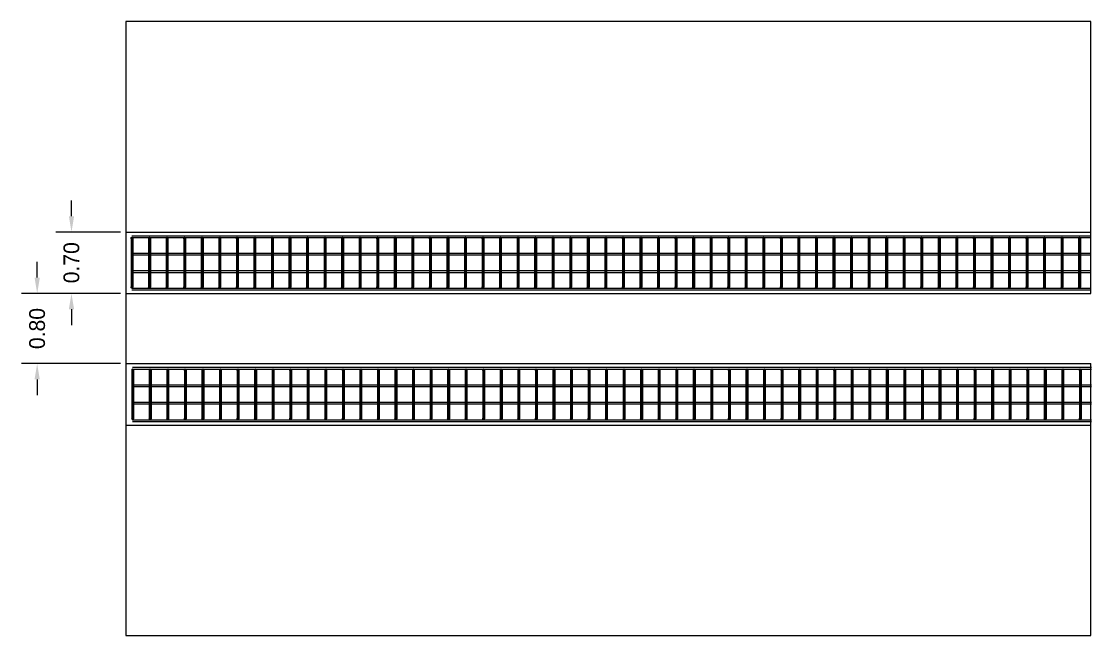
# Model space of a CAD drawing. Extents: x 10599 to 11843, y 9771 to 9967.
# Drawn here: x 11014.29 to 11026.49, y 9959.95 to 9966.95 of the extents above; entities that cross this region are included whole.
import ezdxf

# ---------------------------------------------------------------- set-up
doc = ezdxf.new("R2010")
doc.units = 0
doc.header["$MEASUREMENT"] = 0
doc.layers.add('taller', color=3, linetype='Continuous')
doc.dimstyles.get("Standard").update_dxf_attribs({"dimtxt": 0.18, "dimasz": 0.18, "dimexe": 0.18, "dimexo": 0.0625, "dimgap": 0.09, "dimtad": 0, "dimtih": 1, "dimtoh": 1, "dimdec": 4, "dimzin": 0, "dimdsep": 46, "dimtxsty": 'Standard', "dimcen": 0.09, "dimclrd": 254, "dimclre": 254, "dimadec": 0, "dimazin": 0, "dimtfac": 1, "dimtdec": 4, "dimtofl": 0, "dimtmove": 0, "dimatfit": 3, "dimfxl": 0, "dimtolj": 1, "dimtzin": 0, "dimarcsym": 0})

# ---------------------------------------------------------------- blocks, each defined once
blk = doc.blocks.new('*D20')
at = {"layer": 'taller', "color": 254, "linetype": 'Continuous', "lineweight": 0, "transparency": 16777216}
for p, q in [((11014.468, 9964.027), (11014.468, 9964.207)), ((11015.416, 9963.847), (11014.288, 9963.847)), ((11015.416, 9963.047), (11014.288, 9963.047)), ((11014.468, 9962.867), (11014.468, 9962.687))]:
    blk.add_line(p, q, dxfattribs=at)
for points in [[(11014.438, 9964.027), (11014.498, 9964.027), (11014.468, 9963.847)], [(11014.438, 9962.867), (11014.498, 9962.867), (11014.468, 9963.047)]]:
    blk.add_solid(points, dxfattribs=at)
at = {"layer": 'taller', "color": 0, "linetype": 'Continuous', "lineweight": 0, "transparency": 16777216, "insert": (11014.468, 9963.447), "char_height": 0.18, "attachment_point": 5, "rotation": 90}
blk.add_mtext('\\A1;0.80', dxfattribs=at)
blk = doc.blocks.new('*D23')
at = {"layer": 'taller', "color": 254, "linetype": 'Continuous', "lineweight": 0, "transparency": 16777216}
for p, q in [((11014.859, 9964.727), (11014.859, 9964.907)), ((11015.416, 9964.547), (11014.679, 9964.547)), ((11015.416, 9963.847), (11014.679, 9963.847)), ((11014.859, 9963.667), (11014.859, 9963.487))]:
    blk.add_line(p, q, dxfattribs=at)
for points in [[(11014.829, 9964.727), (11014.889, 9964.727), (11014.859, 9964.547)], [(11014.829, 9963.667), (11014.889, 9963.667), (11014.859, 9963.847)]]:
    blk.add_solid(points, dxfattribs=at)
at = {"layer": 'taller', "color": 0, "linetype": 'Continuous', "lineweight": 0, "transparency": 16777216, "insert": (11014.859, 9964.197), "char_height": 0.18, "attachment_point": 5, "rotation": 90}
blk.add_mtext('\\A1;0.70', dxfattribs=at)

msp = doc.modelspace()

# ---------------------------------------------------------------- linework, layer by layer
at = {"layer": 'taller', "color": 7, "linetype": 'Continuous', "lineweight": 0, "flags": 128}
for points, elevation in [([(11026.478, 9963.847), (11026.478, 9966.947), (11015.478, 9966.947), (11015.478, 9963.847)], -388.188), ([(11026.478, 9963.847), (11026.478, 9966.947), (11015.478, 9966.947), (11015.478, 9963.897)], -389.788), ([(11015.478, 9964.547), (11026.478, 9964.547)], -388.188), ([(11015.478, 9964.547), (11026.478, 9964.547)], -389.788), ([(11015.478, 9963.847), (11026.478, 9963.847)], -388.188), ([(11015.478, 9963.847), (11026.478, 9963.847)], -389.788), ([(11015.478, 9962.997), (11015.478, 9959.947), (11026.478, 9959.947), (11026.478, 9963.047)], -388.188), ([(11015.478, 9962.997), (11015.478, 9959.947), (11026.478, 9959.947), (11026.478, 9963.047)], -389.788), ([(11015.478, 9963.047), (11026.478, 9963.047)], -388.188), ([(11015.478, 9963.047), (11026.478, 9963.047)], -389.788), ([(11015.478, 9962.347), (11026.478, 9962.347)], -388.188), ([(11015.478, 9962.347), (11026.478, 9962.347)], -389.788)]:
    msp.add_lwpolyline(points, dxfattribs=dict(at, elevation=elevation))
at = {"layer": 'taller', "color": 5, "linetype": 'Continuous', "lineweight": 0, "flags": 128}
for points, elevation in [([(11015.548, 9964.505), (11026.478, 9964.505)], -389.688), ([(11015.538, 9964.477), (11015.538, 9963.917)], -389.688), ([(11015.548, 9964.485), (11026.478, 9964.485)], -389.688), ([(11015.548, 9964.477), (11015.548, 9963.917)], -389.688), ([(11015.558, 9964.477), (11015.558, 9963.917)], -389.688), ([(11015.738, 9964.477), (11015.738, 9963.917)], -389.688), ([(11015.738, 9964.477), (11015.738, 9963.917)], -389.688), ([(11015.748, 9964.477), (11015.748, 9963.917)], -389.688), ([(11015.758, 9964.477), (11015.758, 9963.917)], -389.688), ([(11015.938, 9964.477), (11015.938, 9963.917)], -389.688), ([(11015.948, 9964.477), (11015.948, 9963.917)], -389.688), ([(11015.958, 9964.477), (11015.958, 9963.917)], -389.688), ([(11016.138, 9964.477), (11016.138, 9963.917)], -389.688), ([(11016.148, 9964.477), (11016.148, 9963.917)], -389.688), ([(11016.158, 9964.477), (11016.158, 9963.917)], -389.688), ([(11016.338, 9964.477), (11016.338, 9963.917)], -389.688), ([(11016.348, 9964.477), (11016.348, 9963.917)], -389.688), ([(11016.358, 9964.477), (11016.358, 9963.917)], -389.688), ([(11016.538, 9964.477), (11016.538, 9963.917)], -389.688), ([(11016.548, 9964.477), (11016.548, 9963.917)], -389.688), ([(11016.558, 9964.477), (11016.558, 9963.917)], -389.688), ([(11016.738, 9964.477), (11016.738, 9963.917)], -389.688), ([(11016.748, 9964.477), (11016.748, 9963.917)], -389.688), ([(11016.758, 9964.477), (11016.758, 9963.917)], -389.688), ([(11016.938, 9964.477), (11016.938, 9963.917)], -389.688), ([(11016.948, 9964.477), (11016.948, 9963.917)], -389.688), ([(11016.958, 9964.477), (11016.958, 9963.917)], -389.688), ([(11017.138, 9964.477), (11017.138, 9963.917)], -389.688), ([(11017.148, 9964.477), (11017.148, 9963.917)], -389.688), ([(11017.158, 9964.477), (11017.158, 9963.917)], -389.688), ([(11017.338, 9964.477), (11017.338, 9963.917)], -389.688), ([(11017.348, 9964.477), (11017.348, 9963.917)], -389.688), ([(11017.358, 9964.477), (11017.358, 9963.917)], -389.688), ([(11017.538, 9964.477), (11017.538, 9963.917)], -389.688), ([(11017.538, 9964.477), (11017.538, 9963.917)], -389.688), ([(11017.538, 9964.477), (11017.538, 9963.917)], -389.688), ([(11017.548, 9964.477), (11017.548, 9963.917)], -389.688), ([(11017.548, 9964.477), (11017.548, 9963.917)], -389.688), ([(11017.558, 9964.477), (11017.558, 9963.917)], -389.688), ([(11017.738, 9964.477), (11017.738, 9963.917)], -389.688), ([(11017.748, 9964.477), (11017.748, 9963.917)], -389.688), ([(11017.758, 9964.477), (11017.758, 9963.917)], -389.688), ([(11017.938, 9964.477), (11017.938, 9963.917)], -389.688), ([(11017.948, 9964.477), (11017.948, 9963.917)], -389.688), ([(11017.958, 9964.477), (11017.958, 9963.917)], -389.688), ([(11018.138, 9964.477), (11018.138, 9963.917)], -389.688), ([(11018.138, 9964.477), (11018.138, 9963.917)], -389.688), ([(11018.148, 9964.477), (11018.148, 9963.917)], -389.688), ([(11018.158, 9964.477), (11018.158, 9963.917)], -389.688), ([(11018.338, 9964.477), (11018.338, 9963.917)], -389.688), ([(11018.348, 9964.477), (11018.348, 9963.917)], -389.688), ([(11018.358, 9964.477), (11018.358, 9963.917)], -389.688), ([(11018.538, 9964.477), (11018.538, 9963.917)], -389.688), ([(11018.548, 9964.477), (11018.548, 9963.917)], -389.688), ([(11018.558, 9964.477), (11018.558, 9963.917)], -389.688), ([(11018.738, 9964.477), (11018.738, 9963.917)], -389.688), ([(11018.748, 9964.477), (11018.748, 9963.917)], -389.688), ([(11018.758, 9964.477), (11018.758, 9963.917)], -389.688), ([(11018.938, 9964.477), (11018.938, 9963.917)], -389.688), ([(11018.948, 9964.477), (11018.948, 9963.917)], -389.688), ([(11018.958, 9964.477), (11018.958, 9963.917)], -389.688), ([(11019.138, 9964.477), (11019.138, 9963.917)], -389.688), ([(11019.148, 9964.477), (11019.148, 9963.917)], -389.688), ([(11019.158, 9964.477), (11019.158, 9963.917)], -389.688), ([(11019.338, 9964.477), (11019.338, 9963.917)], -389.688), ([(11019.348, 9964.477), (11019.348, 9963.917)], -389.688), ([(11019.358, 9964.477), (11019.358, 9963.917)], -389.688), ([(11019.538, 9964.477), (11019.538, 9963.917)], -389.688), ([(11019.538, 9964.477), (11019.538, 9963.917)], -389.688), ([(11019.548, 9964.477), (11019.548, 9963.917)], -389.688), ([(11019.548, 9964.477), (11019.548, 9963.917)], -389.688), ([(11019.558, 9964.477), (11019.558, 9963.917)], -389.688), ([(11019.738, 9964.477), (11019.738, 9963.917)], -389.688), ([(11019.748, 9964.477), (11019.748, 9963.917)], -389.688), ([(11019.758, 9964.477), (11019.758, 9963.917)], -389.688), ([(11019.938, 9964.477), (11019.938, 9963.917)], -389.688), ([(11019.948, 9964.477), (11019.948, 9963.917)], -389.688), ([(11019.958, 9964.477), (11019.958, 9963.917)], -389.688), ([(11020.138, 9964.477), (11020.138, 9963.917)], -389.688), ([(11020.148, 9964.477), (11020.148, 9963.917)], -389.688), ([(11020.158, 9964.477), (11020.158, 9963.917)], -389.688), ([(11020.338, 9964.477), (11020.338, 9963.917)], -389.688), ([(11020.348, 9964.477), (11020.348, 9963.917)], -389.688), ([(11020.358, 9964.477), (11020.358, 9963.917)], -389.688), ([(11020.538, 9964.477), (11020.538, 9963.917)], -389.688), ([(11020.548, 9964.477), (11020.548, 9963.917)], -389.688), ([(11020.558, 9964.477), (11020.558, 9963.917)], -389.688), ([(11020.738, 9964.477), (11020.738, 9963.917)], -389.688), ([(11020.748, 9964.477), (11020.748, 9963.917)], -389.688), ([(11020.758, 9964.477), (11020.758, 9963.917)], -389.688), ([(11020.938, 9964.477), (11020.938, 9963.917)], -389.688), ([(11020.948, 9964.477), (11020.948, 9963.917)], -389.688), ([(11020.958, 9964.477), (11020.958, 9963.917)], -389.688), ([(11021.138, 9964.477), (11021.138, 9963.917)], -389.688), ([(11021.148, 9964.477), (11021.148, 9963.917)], -389.688), ([(11021.158, 9964.477), (11021.158, 9963.917)], -389.688), ([(11021.338, 9964.477), (11021.338, 9963.917)], -389.688), ([(11021.348, 9964.477), (11021.348, 9963.917)], -389.688), ([(11021.358, 9964.477), (11021.358, 9963.917)], -389.688), ([(11021.538, 9964.477), (11021.538, 9963.917)], -389.688), ([(11021.538, 9964.477), (11021.538, 9963.917)], -389.688), ([(11021.548, 9964.477), (11021.548, 9963.917)], -389.688), ([(11021.548, 9964.477), (11021.548, 9963.917)], -389.688), ([(11021.558, 9964.477), (11021.558, 9963.917)], -389.688), ([(11021.738, 9964.477), (11021.738, 9963.917)], -389.688), ([(11021.748, 9964.477), (11021.748, 9963.917)], -389.688), ([(11021.758, 9964.477), (11021.758, 9963.917)], -389.688), ([(11021.938, 9964.477), (11021.938, 9963.917)], -389.688), ([(11021.948, 9964.477), (11021.948, 9963.917)], -389.688), ([(11021.958, 9964.477), (11021.958, 9963.917)], -389.688), ([(11022.138, 9964.477), (11022.138, 9963.917)], -389.688), ([(11022.148, 9964.477), (11022.148, 9963.917)], -389.688), ([(11022.158, 9964.477), (11022.158, 9963.917)], -389.688), ([(11022.338, 9964.477), (11022.338, 9963.917)], -389.688), ([(11022.348, 9964.477), (11022.348, 9963.917)], -389.688), ([(11022.358, 9964.477), (11022.358, 9963.917)], -389.688), ([(11022.538, 9964.477), (11022.538, 9963.917)], -389.688), ([(11022.548, 9964.477), (11022.548, 9963.917)], -389.688), ([(11022.558, 9964.477), (11022.558, 9963.917)], -389.688), ([(11022.738, 9964.477), (11022.738, 9963.917)], -389.688), ([(11022.748, 9964.477), (11022.748, 9963.917)], -389.688), ([(11022.758, 9964.477), (11022.758, 9963.917)], -389.688), ([(11022.938, 9964.477), (11022.938, 9963.917)], -389.688), ([(11022.948, 9964.477), (11022.948, 9963.917)], -389.688), ([(11022.958, 9964.477), (11022.958, 9963.917)], -389.688), ([(11023.138, 9964.477), (11023.138, 9963.917)], -389.688), ([(11023.148, 9964.477), (11023.148, 9963.917)], -389.688), ([(11023.158, 9964.477), (11023.158, 9963.917)], -389.688), ([(11023.338, 9964.477), (11023.338, 9963.917)], -389.688), ([(11023.348, 9964.477), (11023.348, 9963.917)], -389.688), ([(11023.358, 9964.477), (11023.358, 9963.917)], -389.688), ([(11023.538, 9964.477), (11023.538, 9963.917)], -389.688), ([(11023.538, 9964.477), (11023.538, 9963.917)], -389.688), ([(11023.548, 9964.477), (11023.548, 9963.917)], -389.688), ([(11023.548, 9964.477), (11023.548, 9963.917)], -389.688), ([(11023.558, 9964.477), (11023.558, 9963.917)], -389.688), ([(11023.738, 9964.477), (11023.738, 9963.917)], -389.688), ([(11023.748, 9964.477), (11023.748, 9963.917)], -389.688), ([(11023.758, 9964.477), (11023.758, 9963.917)], -389.688), ([(11023.938, 9964.477), (11023.938, 9963.917)], -389.688), ([(11023.948, 9964.477), (11023.948, 9963.917)], -389.688), ([(11023.958, 9964.477), (11023.958, 9963.917)], -389.688), ([(11024.138, 9964.477), (11024.138, 9963.917)], -389.688), ([(11024.148, 9964.477), (11024.148, 9963.917)], -389.688), ([(11024.158, 9964.477), (11024.158, 9963.917)], -389.688), ([(11024.338, 9964.477), (11024.338, 9963.917)], -389.688), ([(11024.348, 9964.477), (11024.348, 9963.917)], -389.688), ([(11024.358, 9964.477), (11024.358, 9963.917)], -389.688), ([(11024.538, 9964.477), (11024.538, 9963.917)], -389.688), ([(11024.548, 9964.477), (11024.548, 9963.917)], -389.688), ([(11024.558, 9964.477), (11024.558, 9963.917)], -389.688), ([(11024.738, 9964.477), (11024.738, 9963.917)], -389.688), ([(11024.748, 9964.477), (11024.748, 9963.917)], -389.688), ([(11024.758, 9964.477), (11024.758, 9963.917)], -389.688), ([(11024.938, 9964.477), (11024.938, 9963.917)], -389.688), ([(11024.948, 9964.477), (11024.948, 9963.917)], -389.688), ([(11024.958, 9964.477), (11024.958, 9963.917)], -389.688), ([(11025.138, 9964.477), (11025.138, 9963.917)], -389.688), ([(11025.148, 9964.477), (11025.148, 9963.917)], -389.688), ([(11025.158, 9964.477), (11025.158, 9963.917)], -389.688), ([(11025.338, 9964.477), (11025.338, 9963.917)], -389.688), ([(11025.348, 9964.477), (11025.348, 9963.917)], -389.688), ([(11025.358, 9964.477), (11025.358, 9963.917)], -389.688), ([(11025.538, 9964.477), (11025.538, 9963.917)], -389.688), ([(11025.538, 9964.477), (11025.538, 9963.917)], -389.688), ([(11025.548, 9964.477), (11025.548, 9963.917)], -389.688), ([(11025.548, 9964.477), (11025.548, 9963.917)], -389.688), ([(11025.558, 9964.477), (11025.558, 9963.917)], -389.688), ([(11025.738, 9964.477), (11025.738, 9963.917)], -389.688), ([(11025.748, 9964.477), (11025.748, 9963.917)], -389.688), ([(11025.758, 9964.477), (11025.758, 9963.917)], -389.688), ([(11025.938, 9964.477), (11025.938, 9963.917)], -389.688), ([(11025.948, 9964.477), (11025.948, 9963.917)], -389.688), ([(11025.958, 9964.477), (11025.958, 9963.917)], -389.688), ([(11026.138, 9964.477), (11026.138, 9963.917)], -389.688), ([(11026.148, 9964.477), (11026.148, 9963.917)], -389.688), ([(11026.158, 9964.477), (11026.158, 9963.917)], -389.688), ([(11026.338, 9964.477), (11026.338, 9963.917)], -389.688), ([(11026.338, 9964.477), (11026.338, 9963.917)], -389.688), ([(11026.338, 9964.477), (11026.338, 9963.917)], -389.688), ([(11026.338, 9964.477), (11026.338, 9963.917)], -389.688), ([(11026.348, 9964.477), (11026.348, 9963.917)], -389.688), ([(11026.358, 9964.477), (11026.358, 9963.917)], -389.688), ([(11015.548, 9964.305), (11026.478, 9964.305)], -389.688), ([(11015.548, 9964.285), (11026.478, 9964.285)], -389.688), ([(11015.548, 9964.107), (11026.478, 9964.107)], -389.688), ([(11015.548, 9964.087), (11026.478, 9964.087)], -389.688), ([(11015.548, 9963.907), (11026.478, 9963.907)], -389.688), ([(11015.548, 9963.887), (11026.478, 9963.887)], -389.688), ([(11015.546, 9962.977), (11015.546, 9962.417)], -389.69), ([(11015.556, 9963.005), (11026.486, 9963.005)], -389.69), ([(11015.556, 9962.985), (11026.486, 9962.985)], -389.69), ([(11015.556, 9962.977), (11015.556, 9962.417)], -389.69), ([(11015.566, 9962.977), (11015.566, 9962.417)], -389.69), ([(11015.746, 9962.977), (11015.746, 9962.417)], -389.69), ([(11015.746, 9962.977), (11015.746, 9962.417)], -389.69), ([(11015.756, 9962.977), (11015.756, 9962.417)], -389.69), ([(11015.766, 9962.977), (11015.766, 9962.417)], -389.69), ([(11015.946, 9962.977), (11015.946, 9962.417)], -389.69), ([(11015.956, 9962.977), (11015.956, 9962.417)], -389.69), ([(11015.966, 9962.977), (11015.966, 9962.417)], -389.69), ([(11016.146, 9962.977), (11016.146, 9962.417)], -389.69), ([(11016.156, 9962.977), (11016.156, 9962.417)], -389.69), ([(11016.166, 9962.977), (11016.166, 9962.417)], -389.69), ([(11016.346, 9962.977), (11016.346, 9962.417)], -389.69), ([(11016.356, 9962.977), (11016.356, 9962.417)], -389.69), ([(11016.366, 9962.977), (11016.366, 9962.417)], -389.69), ([(11016.546, 9962.977), (11016.546, 9962.417)], -389.69), ([(11016.556, 9962.977), (11016.556, 9962.417)], -389.69), ([(11016.566, 9962.977), (11016.566, 9962.417)], -389.69), ([(11016.746, 9962.977), (11016.746, 9962.417)], -389.69), ([(11016.756, 9962.977), (11016.756, 9962.417)], -389.69), ([(11016.766, 9962.977), (11016.766, 9962.417)], -389.69), ([(11016.946, 9962.977), (11016.946, 9962.417)], -389.69), ([(11016.956, 9962.977), (11016.956, 9962.417)], -389.69), ([(11016.966, 9962.977), (11016.966, 9962.417)], -389.69), ([(11017.146, 9962.977), (11017.146, 9962.417)], -389.69), ([(11017.156, 9962.977), (11017.156, 9962.417)], -389.69), ([(11017.166, 9962.977), (11017.166, 9962.417)], -389.69), ([(11017.346, 9962.977), (11017.346, 9962.417)], -389.69), ([(11017.356, 9962.977), (11017.356, 9962.417)], -389.69), ([(11017.366, 9962.977), (11017.366, 9962.417)], -389.69), ([(11017.546, 9962.977), (11017.546, 9962.417)], -389.69), ([(11017.546, 9962.977), (11017.546, 9962.417)], -389.69), ([(11017.546, 9962.977), (11017.546, 9962.417)], -389.69), ([(11017.556, 9962.977), (11017.556, 9962.417)], -389.69), ([(11017.556, 9962.977), (11017.556, 9962.417)], -389.69), ([(11017.566, 9962.977), (11017.566, 9962.417)], -389.69), ([(11017.746, 9962.977), (11017.746, 9962.417)], -389.69), ([(11017.756, 9962.977), (11017.756, 9962.417)], -389.69), ([(11017.766, 9962.977), (11017.766, 9962.417)], -389.69), ([(11017.946, 9962.977), (11017.946, 9962.417)], -389.69), ([(11017.956, 9962.977), (11017.956, 9962.417)], -389.69), ([(11017.966, 9962.977), (11017.966, 9962.417)], -389.69), ([(11018.146, 9962.977), (11018.146, 9962.417)], -389.69), ([(11018.146, 9962.977), (11018.146, 9962.417)], -389.69), ([(11018.156, 9962.977), (11018.156, 9962.417)], -389.69), ([(11018.166, 9962.977), (11018.166, 9962.417)], -389.69), ([(11018.346, 9962.977), (11018.346, 9962.417)], -389.69), ([(11018.356, 9962.977), (11018.356, 9962.417)], -389.69), ([(11018.366, 9962.977), (11018.366, 9962.417)], -389.69), ([(11018.546, 9962.977), (11018.546, 9962.417)], -389.69), ([(11018.556, 9962.977), (11018.556, 9962.417)], -389.69), ([(11018.566, 9962.977), (11018.566, 9962.417)], -389.69), ([(11018.746, 9962.977), (11018.746, 9962.417)], -389.69), ([(11018.756, 9962.977), (11018.756, 9962.417)], -389.69), ([(11018.766, 9962.977), (11018.766, 9962.417)], -389.69), ([(11018.946, 9962.977), (11018.946, 9962.417)], -389.69), ([(11018.956, 9962.977), (11018.956, 9962.417)], -389.69), ([(11018.966, 9962.977), (11018.966, 9962.417)], -389.69), ([(11019.146, 9962.977), (11019.146, 9962.417)], -389.69), ([(11019.156, 9962.977), (11019.156, 9962.417)], -389.69), ([(11019.166, 9962.977), (11019.166, 9962.417)], -389.69), ([(11019.346, 9962.977), (11019.346, 9962.417)], -389.69), ([(11019.356, 9962.977), (11019.356, 9962.417)], -389.69), ([(11019.366, 9962.977), (11019.366, 9962.417)], -389.69), ([(11019.546, 9962.977), (11019.546, 9962.417)], -389.69), ([(11019.546, 9962.977), (11019.546, 9962.417)], -389.69), ([(11019.556, 9962.977), (11019.556, 9962.417)], -389.69), ([(11019.556, 9962.977), (11019.556, 9962.417)], -389.69), ([(11019.566, 9962.977), (11019.566, 9962.417)], -389.69), ([(11019.746, 9962.977), (11019.746, 9962.417)], -389.69), ([(11019.756, 9962.977), (11019.756, 9962.417)], -389.69), ([(11019.766, 9962.977), (11019.766, 9962.417)], -389.69), ([(11019.946, 9962.977), (11019.946, 9962.417)], -389.69), ([(11019.956, 9962.977), (11019.956, 9962.417)], -389.69), ([(11019.966, 9962.977), (11019.966, 9962.417)], -389.69), ([(11020.146, 9962.977), (11020.146, 9962.417)], -389.69), ([(11020.156, 9962.977), (11020.156, 9962.417)], -389.69), ([(11020.166, 9962.977), (11020.166, 9962.417)], -389.69), ([(11020.346, 9962.977), (11020.346, 9962.417)], -389.69), ([(11020.356, 9962.977), (11020.356, 9962.417)], -389.69), ([(11020.366, 9962.977), (11020.366, 9962.417)], -389.69), ([(11020.546, 9962.977), (11020.546, 9962.417)], -389.69), ([(11020.556, 9962.977), (11020.556, 9962.417)], -389.69), ([(11020.566, 9962.977), (11020.566, 9962.417)], -389.69), ([(11020.746, 9962.977), (11020.746, 9962.417)], -389.69), ([(11020.756, 9962.977), (11020.756, 9962.417)], -389.69), ([(11020.766, 9962.977), (11020.766, 9962.417)], -389.69), ([(11020.946, 9962.977), (11020.946, 9962.417)], -389.69), ([(11020.956, 9962.977), (11020.956, 9962.417)], -389.69), ([(11020.966, 9962.977), (11020.966, 9962.417)], -389.69), ([(11021.146, 9962.977), (11021.146, 9962.417)], -389.69), ([(11021.156, 9962.977), (11021.156, 9962.417)], -389.69), ([(11021.166, 9962.977), (11021.166, 9962.417)], -389.69), ([(11021.346, 9962.977), (11021.346, 9962.417)], -389.69), ([(11021.356, 9962.977), (11021.356, 9962.417)], -389.69), ([(11021.366, 9962.977), (11021.366, 9962.417)], -389.69), ([(11021.546, 9962.977), (11021.546, 9962.417)], -389.69), ([(11021.546, 9962.977), (11021.546, 9962.417)], -389.69), ([(11021.556, 9962.977), (11021.556, 9962.417)], -389.69), ([(11021.556, 9962.977), (11021.556, 9962.417)], -389.69), ([(11021.566, 9962.977), (11021.566, 9962.417)], -389.69), ([(11021.746, 9962.977), (11021.746, 9962.417)], -389.69), ([(11021.756, 9962.977), (11021.756, 9962.417)], -389.69), ([(11021.766, 9962.977), (11021.766, 9962.417)], -389.69), ([(11021.946, 9962.977), (11021.946, 9962.417)], -389.69), ([(11021.956, 9962.977), (11021.956, 9962.417)], -389.69), ([(11021.966, 9962.977), (11021.966, 9962.417)], -389.69), ([(11022.146, 9962.977), (11022.146, 9962.417)], -389.69), ([(11022.156, 9962.977), (11022.156, 9962.417)], -389.69), ([(11022.166, 9962.977), (11022.166, 9962.417)], -389.69), ([(11022.346, 9962.977), (11022.346, 9962.417)], -389.69), ([(11022.356, 9962.977), (11022.356, 9962.417)], -389.69), ([(11022.366, 9962.977), (11022.366, 9962.417)], -389.69), ([(11022.546, 9962.977), (11022.546, 9962.417)], -389.69), ([(11022.556, 9962.977), (11022.556, 9962.417)], -389.69), ([(11022.566, 9962.977), (11022.566, 9962.417)], -389.69), ([(11022.746, 9962.977), (11022.746, 9962.417)], -389.69), ([(11022.756, 9962.977), (11022.756, 9962.417)], -389.69), ([(11022.766, 9962.977), (11022.766, 9962.417)], -389.69), ([(11022.946, 9962.977), (11022.946, 9962.417)], -389.69), ([(11022.956, 9962.977), (11022.956, 9962.417)], -389.69), ([(11022.966, 9962.977), (11022.966, 9962.417)], -389.69), ([(11023.146, 9962.977), (11023.146, 9962.417)], -389.69), ([(11023.156, 9962.977), (11023.156, 9962.417)], -389.69), ([(11023.166, 9962.977), (11023.166, 9962.417)], -389.69), ([(11023.346, 9962.977), (11023.346, 9962.417)], -389.69), ([(11023.356, 9962.977), (11023.356, 9962.417)], -389.69), ([(11023.366, 9962.977), (11023.366, 9962.417)], -389.69), ([(11023.546, 9962.977), (11023.546, 9962.417)], -389.69), ([(11023.546, 9962.977), (11023.546, 9962.417)], -389.69), ([(11023.556, 9962.977), (11023.556, 9962.417)], -389.69), ([(11023.556, 9962.977), (11023.556, 9962.417)], -389.69), ([(11023.566, 9962.977), (11023.566, 9962.417)], -389.69), ([(11023.746, 9962.977), (11023.746, 9962.417)], -389.69), ([(11023.756, 9962.977), (11023.756, 9962.417)], -389.69), ([(11023.766, 9962.977), (11023.766, 9962.417)], -389.69), ([(11023.946, 9962.977), (11023.946, 9962.417)], -389.69), ([(11023.956, 9962.977), (11023.956, 9962.417)], -389.69), ([(11023.966, 9962.977), (11023.966, 9962.417)], -389.69), ([(11024.146, 9962.977), (11024.146, 9962.417)], -389.69), ([(11024.156, 9962.977), (11024.156, 9962.417)], -389.69), ([(11024.166, 9962.977), (11024.166, 9962.417)], -389.69), ([(11024.346, 9962.977), (11024.346, 9962.417)], -389.69), ([(11024.356, 9962.977), (11024.356, 9962.417)], -389.69), ([(11024.366, 9962.977), (11024.366, 9962.417)], -389.69), ([(11024.546, 9962.977), (11024.546, 9962.417)], -389.69), ([(11024.556, 9962.977), (11024.556, 9962.417)], -389.69), ([(11024.566, 9962.977), (11024.566, 9962.417)], -389.69), ([(11024.746, 9962.977), (11024.746, 9962.417)], -389.69), ([(11024.756, 9962.977), (11024.756, 9962.417)], -389.69), ([(11024.766, 9962.977), (11024.766, 9962.417)], -389.69), ([(11024.946, 9962.977), (11024.946, 9962.417)], -389.69), ([(11024.956, 9962.977), (11024.956, 9962.417)], -389.69), ([(11024.966, 9962.977), (11024.966, 9962.417)], -389.69), ([(11025.146, 9962.977), (11025.146, 9962.417)], -389.69), ([(11025.156, 9962.977), (11025.156, 9962.417)], -389.69), ([(11025.166, 9962.977), (11025.166, 9962.417)], -389.69), ([(11025.346, 9962.977), (11025.346, 9962.417)], -389.69), ([(11025.356, 9962.977), (11025.356, 9962.417)], -389.69), ([(11025.366, 9962.977), (11025.366, 9962.417)], -389.69), ([(11025.546, 9962.977), (11025.546, 9962.417)], -389.69), ([(11025.546, 9962.977), (11025.546, 9962.417)], -389.69), ([(11025.556, 9962.977), (11025.556, 9962.417)], -389.69), ([(11025.556, 9962.977), (11025.556, 9962.417)], -389.69), ([(11025.566, 9962.977), (11025.566, 9962.417)], -389.69), ([(11025.746, 9962.977), (11025.746, 9962.417)], -389.69), ([(11025.756, 9962.977), (11025.756, 9962.417)], -389.69), ([(11025.766, 9962.977), (11025.766, 9962.417)], -389.69), ([(11025.946, 9962.977), (11025.946, 9962.417)], -389.69), ([(11025.956, 9962.977), (11025.956, 9962.417)], -389.69), ([(11025.966, 9962.977), (11025.966, 9962.417)], -389.69), ([(11026.146, 9962.977), (11026.146, 9962.417)], -389.69), ([(11026.156, 9962.977), (11026.156, 9962.417)], -389.69), ([(11026.166, 9962.977), (11026.166, 9962.417)], -389.69), ([(11026.346, 9962.977), (11026.346, 9962.417)], -389.69), ([(11026.346, 9962.977), (11026.346, 9962.417)], -389.69), ([(11026.346, 9962.977), (11026.346, 9962.417)], -389.69), ([(11026.346, 9962.977), (11026.346, 9962.417)], -389.69), ([(11026.356, 9962.977), (11026.356, 9962.417)], -389.69), ([(11026.366, 9962.977), (11026.366, 9962.417)], -389.69), ([(11015.556, 9962.805), (11026.486, 9962.805)], -389.69), ([(11015.556, 9962.785), (11026.486, 9962.785)], -389.69), ([(11015.556, 9962.607), (11026.486, 9962.607)], -389.69), ([(11015.556, 9962.587), (11026.486, 9962.587)], -389.69), ([(11015.556, 9962.407), (11026.486, 9962.407)], -389.69), ([(11015.556, 9962.387), (11026.486, 9962.387)], -389.69)]:
    msp.add_lwpolyline(points, dxfattribs=dict(at, elevation=elevation))
at = {"layer": 'taller', "color": 7, "linetype": 'Continuous', "lineweight": 0}
for points in [[(11015.478, 9966.947, -388.188), (11015.478, 9966.947, -389.788)], [(11015.478, 9964.547, -388.188), (11015.478, 9964.547, -389.788)], [(11026.478, 9964.547, -388.188), (11026.478, 9964.547, -389.788)], [(11015.478, 9963.897, -389.788), (11015.478, 9962.997, -389.788)], [(11015.478, 9963.847, -388.188), (11015.478, 9963.847, -389.788)], [(11026.478, 9963.847, -388.188), (11026.478, 9963.847, -389.788)], [(11015.478, 9963.047, -388.188), (11015.478, 9963.047, -389.788)], [(11026.478, 9963.047, -388.188), (11026.478, 9963.047, -389.788)], [(11015.478, 9962.347, -388.188), (11015.478, 9962.347, -389.788)], [(11026.478, 9962.347, -388.188), (11026.478, 9962.347, -389.788)], [(11015.478, 9959.947, -388.188), (11015.478, 9959.947, -389.688)], [(11026.478, 9959.947, -388.188), (11026.478, 9959.947, -389.788)]]:
    msp.add_polyline3d(points, dxfattribs=at)
at = {"layer": 'taller', "color": 5, "linetype": 'Continuous', "lineweight": 0}
for centre in [(11015.548, 9964.477, -389.688), (11015.748, 9964.477, -389.688), (11015.948, 9964.477, -389.688), (11016.148, 9964.477, -389.688), (11016.348, 9964.477, -389.688), (11016.548, 9964.477, -389.688), (11016.748, 9964.477, -389.688), (11016.948, 9964.477, -389.688), (11017.148, 9964.477, -389.688), (11017.348, 9964.477, -389.688), (11017.548, 9964.477, -389.688), (11017.548, 9964.477, -389.688), (11017.748, 9964.477, -389.688), (11017.948, 9964.477, -389.688), (11018.148, 9964.477, -389.688), (11018.348, 9964.477, -389.688), (11018.548, 9964.477, -389.688), (11018.748, 9964.477, -389.688), (11018.948, 9964.477, -389.688), (11019.148, 9964.477, -389.688), (11019.348, 9964.477, -389.688), (11019.548, 9964.477, -389.688), (11019.548, 9964.477, -389.688), (11019.748, 9964.477, -389.688), (11019.948, 9964.477, -389.688), (11020.148, 9964.477, -389.688), (11020.348, 9964.477, -389.688), (11020.548, 9964.477, -389.688), (11020.748, 9964.477, -389.688), (11020.948, 9964.477, -389.688), (11021.148, 9964.477, -389.688), (11021.348, 9964.477, -389.688), (11021.548, 9964.477, -389.688), (11021.548, 9964.477, -389.688), (11021.748, 9964.477, -389.688), (11021.948, 9964.477, -389.688), (11022.148, 9964.477, -389.688), (11022.348, 9964.477, -389.688), (11022.548, 9964.477, -389.688), (11022.748, 9964.477, -389.688), (11022.948, 9964.477, -389.688), (11023.148, 9964.477, -389.688), (11023.348, 9964.477, -389.688), (11023.548, 9964.477, -389.688), (11023.548, 9964.477, -389.688), (11023.748, 9964.477, -389.688), (11023.948, 9964.477, -389.688), (11024.148, 9964.477, -389.688), (11024.348, 9964.477, -389.688), (11024.548, 9964.477, -389.688), (11024.748, 9964.477, -389.688), (11024.948, 9964.477, -389.688), (11025.148, 9964.477, -389.688), (11025.348, 9964.477, -389.688), (11025.548, 9964.477, -389.688), (11025.548, 9964.477, -389.688), (11025.748, 9964.477, -389.688), (11025.948, 9964.477, -389.688), (11026.148, 9964.477, -389.688), (11026.348, 9964.477, -389.688), (11015.548, 9963.917, -389.688), (11015.748, 9963.917, -389.688), (11015.948, 9963.917, -389.688), (11016.148, 9963.917, -389.688), (11016.348, 9963.917, -389.688), (11016.548, 9963.917, -389.688), (11016.748, 9963.917, -389.688), (11016.948, 9963.917, -389.688), (11017.148, 9963.917, -389.688), (11017.348, 9963.917, -389.688), (11017.548, 9963.917, -389.688), (11017.548, 9963.917, -389.688), (11017.748, 9963.917, -389.688), (11017.948, 9963.917, -389.688), (11018.148, 9963.917, -389.688), (11018.348, 9963.917, -389.688), (11018.548, 9963.917, -389.688), (11018.748, 9963.917, -389.688), (11018.948, 9963.917, -389.688), (11019.148, 9963.917, -389.688), (11019.348, 9963.917, -389.688), (11019.548, 9963.917, -389.688), (11019.548, 9963.917, -389.688), (11019.748, 9963.917, -389.688), (11019.948, 9963.917, -389.688), (11020.148, 9963.917, -389.688), (11020.348, 9963.917, -389.688), (11020.548, 9963.917, -389.688), (11020.748, 9963.917, -389.688), (11020.948, 9963.917, -389.688), (11021.148, 9963.917, -389.688), (11021.348, 9963.917, -389.688), (11021.548, 9963.917, -389.688), (11021.548, 9963.917, -389.688), (11021.748, 9963.917, -389.688), (11021.948, 9963.917, -389.688), (11022.148, 9963.917, -389.688), (11022.348, 9963.917, -389.688), (11022.548, 9963.917, -389.688), (11022.748, 9963.917, -389.688), (11022.948, 9963.917, -389.688), (11023.148, 9963.917, -389.688), (11023.348, 9963.917, -389.688), (11023.548, 9963.917, -389.688), (11023.548, 9963.917, -389.688), (11023.748, 9963.917, -389.688), (11023.948, 9963.917, -389.688), (11024.148, 9963.917, -389.688), (11024.348, 9963.917, -389.688), (11024.548, 9963.917, -389.688), (11024.748, 9963.917, -389.688), (11024.948, 9963.917, -389.688), (11025.148, 9963.917, -389.688), (11025.348, 9963.917, -389.688), (11025.548, 9963.917, -389.688), (11025.548, 9963.917, -389.688), (11025.748, 9963.917, -389.688), (11025.948, 9963.917, -389.688), (11026.148, 9963.917, -389.688), (11026.348, 9963.917, -389.688), (11015.556, 9962.977, -389.69), (11015.756, 9962.977, -389.69), (11015.956, 9962.977, -389.69), (11016.156, 9962.977, -389.69), (11016.356, 9962.977, -389.69), (11016.556, 9962.977, -389.69), (11016.756, 9962.977, -389.69), (11016.956, 9962.977, -389.69), (11017.156, 9962.977, -389.69), (11017.356, 9962.977, -389.69), (11017.556, 9962.977, -389.69), (11017.556, 9962.977, -389.69), (11017.756, 9962.977, -389.69), (11017.956, 9962.977, -389.69), (11018.156, 9962.977, -389.69), (11018.356, 9962.977, -389.69), (11018.556, 9962.977, -389.69), (11018.756, 9962.977, -389.69), (11018.956, 9962.977, -389.69), (11019.156, 9962.977, -389.69), (11019.356, 9962.977, -389.69), (11019.556, 9962.977, -389.69), (11019.556, 9962.977, -389.69), (11019.756, 9962.977, -389.69), (11019.956, 9962.977, -389.69), (11020.156, 9962.977, -389.69), (11020.356, 9962.977, -389.69), (11020.556, 9962.977, -389.69), (11020.756, 9962.977, -389.69), (11020.956, 9962.977, -389.69), (11021.156, 9962.977, -389.69), (11021.356, 9962.977, -389.69), (11021.556, 9962.977, -389.69), (11021.556, 9962.977, -389.69), (11021.756, 9962.977, -389.69), (11021.956, 9962.977, -389.69), (11022.156, 9962.977, -389.69), (11022.356, 9962.977, -389.69), (11022.556, 9962.977, -389.69), (11022.756, 9962.977, -389.69), (11022.956, 9962.977, -389.69), (11023.156, 9962.977, -389.69), (11023.356, 9962.977, -389.69), (11023.556, 9962.977, -389.69), (11023.556, 9962.977, -389.69), (11023.756, 9962.977, -389.69), (11023.956, 9962.977, -389.69), (11024.156, 9962.977, -389.69), (11024.356, 9962.977, -389.69), (11024.556, 9962.977, -389.69), (11024.756, 9962.977, -389.69), (11024.956, 9962.977, -389.69), (11025.156, 9962.977, -389.69), (11025.356, 9962.977, -389.69), (11025.556, 9962.977, -389.69), (11025.556, 9962.977, -389.69), (11025.756, 9962.977, -389.69), (11025.956, 9962.977, -389.69), (11026.156, 9962.977, -389.69), (11026.356, 9962.977, -389.69), (11015.556, 9962.417, -389.69), (11015.756, 9962.417, -389.69), (11015.956, 9962.417, -389.69), (11016.156, 9962.417, -389.69), (11016.356, 9962.417, -389.69), (11016.556, 9962.417, -389.69), (11016.756, 9962.417, -389.69), (11016.956, 9962.417, -389.69), (11017.156, 9962.417, -389.69), (11017.356, 9962.417, -389.69), (11017.556, 9962.417, -389.69), (11017.556, 9962.417, -389.69), (11017.756, 9962.417, -389.69), (11017.956, 9962.417, -389.69), (11018.156, 9962.417, -389.69), (11018.356, 9962.417, -389.69), (11018.556, 9962.417, -389.69), (11018.756, 9962.417, -389.69), (11018.956, 9962.417, -389.69), (11019.156, 9962.417, -389.69), (11019.356, 9962.417, -389.69), (11019.556, 9962.417, -389.69), (11019.556, 9962.417, -389.69), (11019.756, 9962.417, -389.69), (11019.956, 9962.417, -389.69), (11020.156, 9962.417, -389.69), (11020.356, 9962.417, -389.69), (11020.556, 9962.417, -389.69), (11020.756, 9962.417, -389.69), (11020.956, 9962.417, -389.69), (11021.156, 9962.417, -389.69), (11021.356, 9962.417, -389.69), (11021.556, 9962.417, -389.69), (11021.556, 9962.417, -389.69), (11021.756, 9962.417, -389.69), (11021.956, 9962.417, -389.69), (11022.156, 9962.417, -389.69), (11022.356, 9962.417, -389.69), (11022.556, 9962.417, -389.69), (11022.756, 9962.417, -389.69), (11022.956, 9962.417, -389.69), (11023.156, 9962.417, -389.69), (11023.356, 9962.417, -389.69), (11023.556, 9962.417, -389.69), (11023.556, 9962.417, -389.69), (11023.756, 9962.417, -389.69), (11023.956, 9962.417, -389.69), (11024.156, 9962.417, -389.69), (11024.356, 9962.417, -389.69), (11024.556, 9962.417, -389.69), (11024.756, 9962.417, -389.69), (11024.956, 9962.417, -389.69), (11025.156, 9962.417, -389.69), (11025.356, 9962.417, -389.69), (11025.556, 9962.417, -389.69), (11025.556, 9962.417, -389.69), (11025.756, 9962.417, -389.69), (11025.956, 9962.417, -389.69), (11026.156, 9962.417, -389.69), (11026.356, 9962.417, -389.69)]:
    msp.add_circle(centre, 0.01, dxfattribs=at)

# ---------------------------------------------------------------- dimensions: what is measured, and where the dimension line sits
at = {"layer": 'taller', "color": 7, "linetype": 'Continuous', "lineweight": 0}
dim = msp.add_linear_dim(base=(11014.859, 9964.547), p1=(11015.478, 9963.847, -388.188), p2=(11015.478, 9964.547, -388.188), angle=90, dimstyle='Standard', override={"dimtih": 0, "dimtoh": 0, "dimdec": 2, "dimdsep": 0, "dimaunit": 1, "dimadec": 3, "dimtdec": 2, "dimlwd": 0, "dimlwe": 0}, dxfattribs=at)
dim.commit()
dim.dimension.update_dxf_attribs({"geometry": '*D23', "text_midpoint": (11014.859, 9964.197)})
dim = msp.add_aligned_dim(p1=(11015.478, 9963.847, -802.788), p2=(11015.478, 9963.047, -802.788), distance=-1.01, dimstyle='Standard', override={"dimtih": 0, "dimtoh": 0, "dimdec": 2, "dimdsep": 0, "dimaunit": 1, "dimadec": 3, "dimtdec": 2, "dimlwd": 0, "dimlwe": 0}, dxfattribs=at)
dim.commit()
dim.dimension.update_dxf_attribs({"geometry": '*D20', "text_midpoint": (11014.468, 9963.447, -389.788)})

doc.saveas('drawing.dxf')
